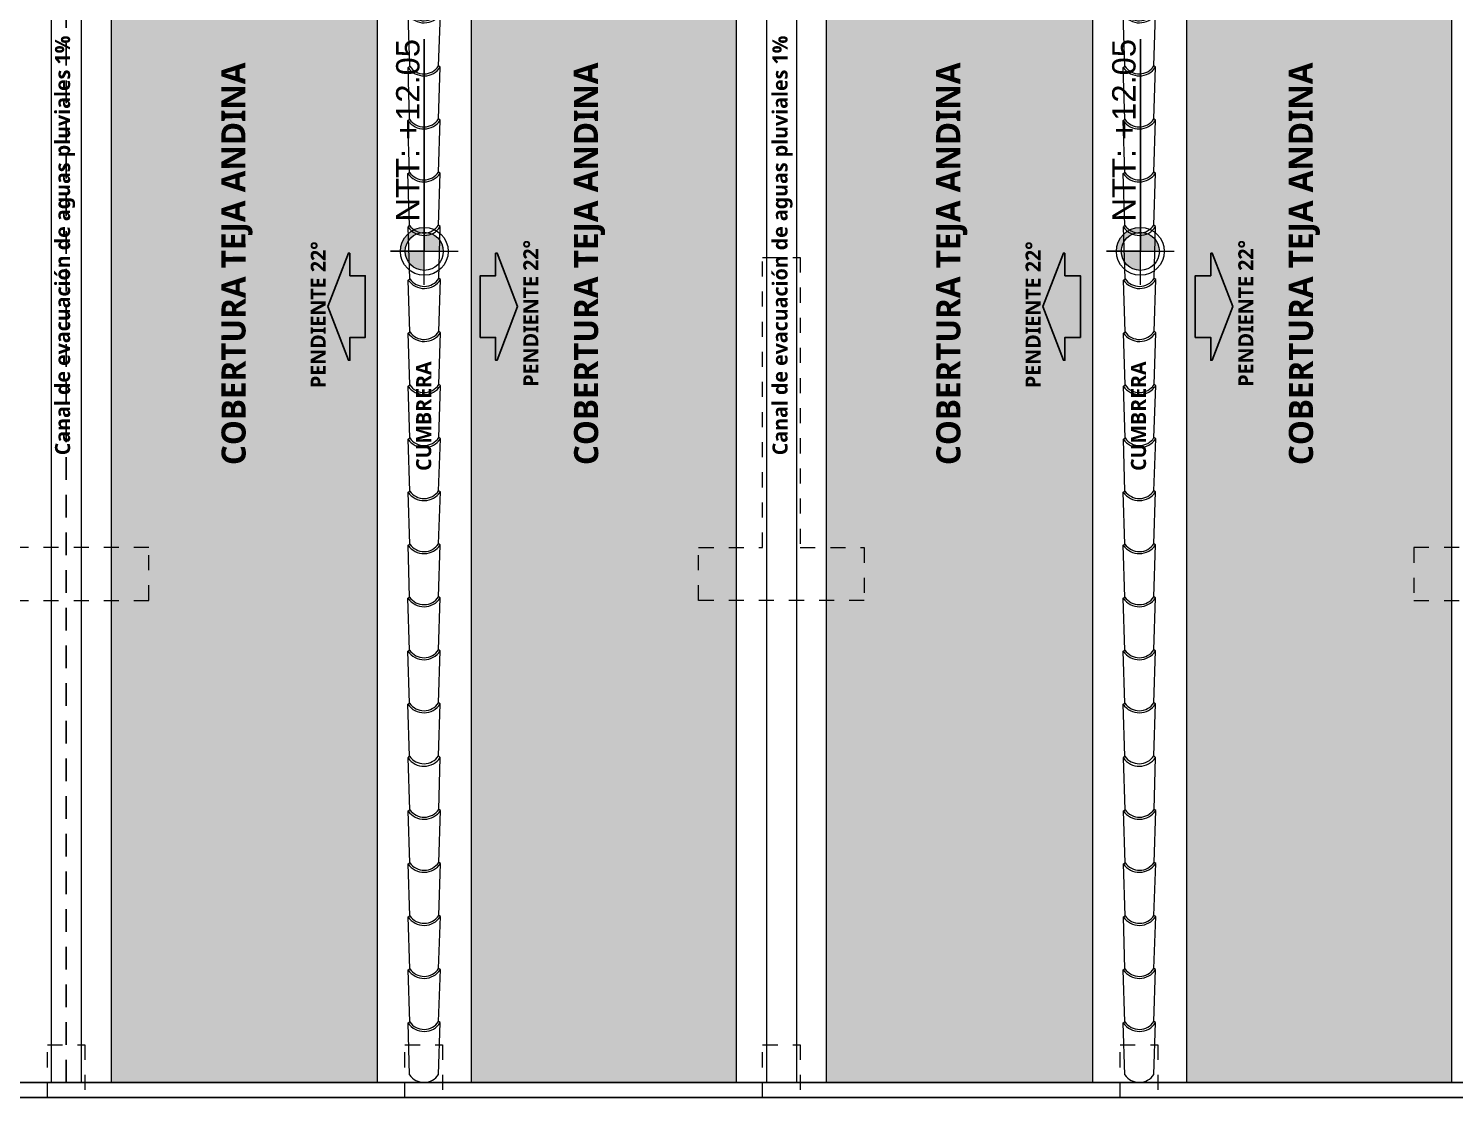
# Model space of a CAD drawing. Header units: metres. Extents: x 27 to 147, y -173 to 8.
# Drawn here: x 64.33 to 73.8, y -19.44 to -12.35 of the extents above; entities that cross this region are included whole.
import ezdxf

# ---------------------------------------------------------------- set-up
doc = ezdxf.new("R2010")
doc.units = ezdxf.units.M
doc.linetypes.add('DASHED2', pattern=[0.375, 0.25, -0.125])
doc.linetypes.add('HIDDEN2', pattern=[0.1875, 0.125, -0.0625])
for name, color, linetype, lineweight in [('2D Drafting - General_Pen_No__46', 7, 'Continuous', 25), ('Cotas varias El', 253, 'Continuous', 13), ('Equipamiento SR', 23, 'Continuous', 0), ('GRAFO 4', 7, 'Continuous', 30), ('GRAFO01', 7, 'Continuous', 0), ('I.S. CANALETAS', 12, 'Continuous', 0), ('linea0016', 144, 'HIDDEN2', 9), ('TEJAS ANDINA', 253, 'Continuous', 0), ('TEXTO 100', 7, 'Continuous', 20), ('TEXTOS-SUBTITULO', 7, 'Continuous', 30)]:
    doc.layers.add(name, color=color, linetype=linetype, lineweight=lineweight)
doc.layers.add('Interior - Furniture _Pen_No__3', color=7, linetype='Continuous', lineweight=18, true_color=0xff6600)
doc.layers.add('Mobiliario', color=7, linetype='Continuous', lineweight=0, true_color=0x7f7f7f)
doc.styles.add('GENERATED_STYLE_2', font='arial.ttf')
doc.styles.add('JOS', font='arial.ttf', dxfattribs={"height": 1})
doc.styles.add('TURBO_BASS', font='swisseb.ttf')

# ---------------------------------------------------------------- blocks, each defined once
blk = doc.blocks.new('A$C295C7585')
at = {"layer": 'Mobiliario', "lineweight": 15}
for p, q in [((1.374978025502969, 3.076203088460716), (1.513853283491699, 3.40416242087349)), ((1.513853283491699, 3.40416242087349), (1.527648820229842, 3.406546360073889)), ((1.556330874160267, 2.995064099900674), (1.716417933508637, 3.313533070731637)), ((1.716417933508637, 3.313533070731637), (1.70900166888714, 3.325407371513847)), ((1.222307230775641, 2.745859816847769), (1.36118248876528, 3.073819149260316)), ((1.36118248876528, 3.073819149260316), (1.374978025502969, 3.076203088460716)), ((1.403660079433394, 2.6647208282875), (1.563747138781764, 2.983189799118463)), ((1.563747138781764, 2.983189799118463), (1.556330874160267, 2.995064099900674)), ((1.069636436049223, 2.415516545234141), (1.208511694038407, 2.743475877646915)), ((1.208511694038407, 2.743475877646915), (1.222307230776096, 2.745859816847542)), ((1.250989284706975, 2.334377556673871), (1.411076344054891, 2.652846527505289)), ((1.411076344054891, 2.652846527505289), (1.403660079433394, 2.6647208282875)), ((0.9169656413223493, 2.085173273620967), (1.055840899311079, 2.413132606033741)), ((1.055840899311079, 2.413132606033741), (1.069636436048768, 2.415516545234595)), ((1.098318489980102, 2.004034285060698), (1.258405549328472, 2.322503255891888)), ((1.258405549328472, 2.322503255891888), (1.25098928470652, 2.334377556674326)), ((0.7650785429282223, 1.751017721853714), (0.9031190902182971, 2.079350511766734)), ((0.9031190902182971, 2.079350511766734), (0.9169656413223493, 2.085173273620967)), ((0.94643139158552, 1.66987873329299), (1.10492039455994, 1.989062689736784)), ((1.10492039455994, 1.989062689736784), (1.098439325062163, 2.004274668164622)), ((0.612407748201349, 1.420674450239858), (0.7512830061905333, 1.748633782652632)), ((0.7512830061905333, 1.748633782652632), (0.7650785429282223, 1.751017721853486)), ((0.953847656207472, 1.658004432511007), (0.94643139158552, 1.66987873329299)), ((0.7937605968586467, 1.339535461679816), (0.953847656207472, 1.658004432511007)), ((0.4597369534749305, 1.090331178626684), (0.5986122114636601, 1.418290511039459)), ((0.5986122114636601, 1.418290511039459), (0.6124077482018038, 1.420674450240085)), ((0.6410898021322282, 1.009192190066642), (0.8011768614805987, 1.327661160897833)), ((0.8011768614805987, 1.327661160897833), (0.7937605968591015, 1.339535461679816)), ((0.3070661587476025, 0.7599879070137376), (0.4459414167367868, 1.087947239426285)), ((0.4459414167367868, 1.087947239426285), (0.4597369534749305, 1.090331178626911)), ((0.4884190074053549, 0.6788489184534683), (0.6485060667537255, 0.997317889284659)), ((0.6485060667537255, 0.997317889284659), (0.6410898021322282, 1.009192190066642)), ((0.1543953640207292, 0.4296446354001091), (0.2932706220099135, 0.757603967813111)), ((0.2932706220099135, 0.757603967813111), (0.3070661587480572, 0.7599879070135103)), ((0.3357482126784817, 0.3485056468398398), (0.4958352720268522, 0.6669746176712579)), ((0.4958352720268522, 0.6669746176712579), (0.4884190074053549, 0.6788489184534683)), ((0.001724569293855893, 0.09930136378693533), (0.1405998272830402, 0.4272606961997099)), ((0.1405998272830402, 0.4272606961997099), (0.1543953640207292, 0.4296446354007912)), ((0.1830774179516084, 0.01816237522666597), (0.3431644773004336, 0.3366313460578567)), ((0.3431644773004336, 0.3366313460578567), (0.3357482126784817, 0.3485056468402945))]:
    blk.add_line(p, q, dxfattribs=at)
for centre, radius, start, end in [((1.64559542193274, 3.42692813519011), 0.1336946849706216, 189.8041789864884, 301.9874291323811), ((1.64559542193274, 3.42692813519011), 0.1196946849706216, 189.8041789864884, 301.9874291323811), ((1.492924627205866, 3.096584863576936), 0.1336946849706216, 189.8041789864884, 301.9874291323811), ((1.492924627205866, 3.096584863576936), 0.1196946849706216, 189.8041789864884, 301.9874291323811), ((1.340253832479448, 2.766241591963535), 0.1336946849706216, 189.8041789864884, 301.9874291323811), ((1.340253832479448, 2.766241591963535), 0.1196946849706216, 189.8041789864884, 301.9874291323811), ((1.187583037752574, 2.435898320350134), 0.1336946849706216, 189.8041789864884, 301.9874291323811), ((1.187583037752574, 2.435898320350134), 0.1196946849706216, 189.8041789864884, 301.9874291323811), ((1.034204698330086, 2.101672659223368), 0.1329726096647947, 189.6640148896703, 302.1275932302208), ((1.034912243024337, 2.105555048736051), 0.1196946849706216, 189.8041789864884, 301.9874291323811), ((0.8830251446311195, 1.77139949696948), 0.1336946849706216, 189.8041789864884, 301.9874291323811), ((0.8830251446311195, 1.77139949696948), 0.1196946849706216, 189.8041789864884, 301.9874291323811), ((0.7303543499047009, 1.441056225356306), 0.1336946849706216, 189.8041789864884, 301.9874291323811), ((0.7303543499047009, 1.441056225356306), 0.1196946849706216, 189.8041789864884, 301.9874291323811), ((0.5776835551778277, 1.110712953743132), 0.1336946849706216, 189.8041789864884, 301.9874291323811), ((0.5776835551778277, 1.110712953743132), 0.1196946849706216, 189.8041789864884, 301.9874291323811), ((0.4250127604509544, 0.7803696821295034), 0.1336946849706216, 189.8041789864884, 301.9874291323811), ((0.4250127604509544, 0.7803696821295034), 0.1196946849706216, 189.8041789864884, 301.9874291323811), ((0.2723419657240811, 0.4500264105163296), 0.1336946849706216, 189.8041789864884, 301.9874291323811), ((0.2723419657240811, 0.4500264105163296), 0.1196946849706216, 189.8041789864884, 301.9874291323811), ((0.1196711709962983, 0.119683138902019), 0.1196946849706216, 189.8041789864884, 301.9874291323811)]:
    blk.add_arc(centre, radius, start, end, dxfattribs=at)

msp = doc.modelspace()

# ---------------------------------------------------------------- hatches: boundary and pattern name
at = {"layer": 'Interior - Furniture _Pen_No__3', "true_color": 0x939598}
h = msp.add_hatch(color=252, dxfattribs=at)
h.dxf.hatch_style = 1
h.paths.add_polyline_path([(66.56382642041535, -13.98941062559595), (66.46142642458463, -13.98941062597146), (66.46142642402887, -13.83837062402176), (66.45159949680206, -13.83837062406059), (66.31500531253229, -14.19421062651088), (66.45159949942243, -14.55005062795686), (66.46142642664844, -14.55005062792111), (66.46142642609266, -14.39901062823941), (66.5638264219233, -14.39901062786089)])
h = msp.add_hatch(color=252, dxfattribs=at)
h.dxf.hatch_style = 1
h.paths.add_polyline_path([(67.32691073992532, -14.39901062786089), (67.42931073575596, -14.39901062823941), (67.42931073520018, -14.55005062792111), (67.43913766242619, -14.55005062795686), (67.57573184931633, -14.19421062651088), (67.43913766504656, -13.83837062406059), (67.42931073781975, -13.83837062402176), (67.42931073726399, -13.98941062597146), (67.32691074143327, -13.98941062559595)])
h = msp.add_hatch(color=252, dxfattribs=at)
h.dxf.hatch_style = 1
h.paths.add_polyline_path([(71.31233690883647, -13.98941333721308), (71.20993691300575, -13.98941333758853), (71.20993691244999, -13.83837333563889), (71.20010998522318, -13.83837333567772), (71.06351580095341, -14.19421333812801), (71.20010998784355, -14.55005333957399), (71.20993691506956, -14.55005333953818), (71.20993691451378, -14.39901333985654), (71.31233691034441, -14.39901333947802)])
h = msp.add_hatch(color=252, dxfattribs=at)
h.dxf.hatch_style = 1
h.paths.add_polyline_path([(72.07542122834644, -14.39901333947802), (72.17782122417708, -14.39901333985654), (72.1778212236213, -14.55005333953818), (72.18764815084731, -14.55005333957399), (72.32424233773745, -14.19421333812801), (72.18764815346768, -13.83837333567772), (72.17782122624087, -13.83837333563889), (72.17782122568511, -13.98941333758853), (72.07542122985438, -13.98941333721308)])
at = {"layer": 'TEJAS ANDINA'}
h = msp.add_hatch(dxfattribs=at)
h.set_pattern_fill('SPANTIL1', color=256, scale=0.2, angle=270, pattern_type=2)
h.set_pattern_definition([(184.9697, (-73.64630971789359, 96.02196564290074), (2.400000210303527, 0.1999982614014097), [0.1846944, -4.4326642]), (90, (-73.83030971789356, 96.00596564290075), (-0.2, 0.2000000000000001), [0.016, -0.184]), (270, (-73.84630971789363, 96.20596564290076), (0.2, -0.2), [0.05600000000000001, -0.144]), (0, (-73.84630971789363, 96.14996564290075), (0.2, 0.2), [0.02, -0.18]), (180, (-73.82630971789365, 96.02196564290074), (-0.2000000000000001, -0.1999999999999999), [0.02, -0.18]), (270, (-73.84630971789363, 96.02196564290074), (0.2, -0.2), [0.016, -0.184]), (270, (-73.83030971789356, 96.20596564290076), (0.2, -0.2), [0.04000000000000001, -0.16]), (355.0303, (-73.83030971789356, 96.16596564290074), (2.400000210303527, -0.1999982614014123), [0.1846944, -4.4326642]), (322.6961, (-73.82030971789356, 96.16596564290074), (-3.400002148337723, 2.599997177976598), [0.0528016, -5.22735]), (288.4349, (-73.77830971789365, 96.13396564290076), (0.1999996806445415, -0.4000000869185923), [0.05059639999999992, -0.5818589999999986]), (251.5651, (-73.76230971789357, 96.08596564290076), (0.1999996806445418, 0.4000000869185922), [0.05059639999999992, -0.5818589999999986]), (217.3039000000001, (-73.77830971789365, 96.03796564290076), (-3.400002148337723, -2.599997177976598), [0.0528016, -5.22735]), (290.2249, (-73.79230971789366, 96.12396564290074), (-0.8000016671195543, 2.199999452866844), [0.04049700000000001, -4.0091944]), (249.7751, (-73.77830971789365, 96.08596564290076), (-0.8000016671195556, -2.199999452866844), [0.04049700000000001, -4.0091944]), (217.4053999999999, (-73.79230971789366, 96.04796564290075), (-2.59999849299601, -2.00000199052301), [0.0428018, -4.237385]), (322.5946, (-73.82630971789365, 96.14996564290075), (-2.599998492996009, 2.000001990523011), [0.0428018, -4.237385])])
h.paths.add_polyline_path([(66.64277191311771, -9.044080488478869), (64.8774256881652, -9.044080488478869), (64.8774256881652, -19.34410811968047), (66.64277191311771, -19.34410811968047)])
h = msp.add_hatch(dxfattribs=at)
h.set_pattern_fill('SPANTIL1', color=256, scale=0.2, angle=90, style=2, pattern_type=2)
h.set_pattern_definition([(4.969699999999973, (-74.04630971789356, 96.38996564290073), (-2.400000210303527, -0.1999982614014101), [0.1846944, -4.4326642]), (270, (-73.8623097178936, 96.40596564290075), (0.2, -0.2000000000000001), [0.016, -0.184]), (90, (-73.84630971789363, 96.20596564290076), (-0.2, 0.2), [0.05600000000000001, -0.144]), (180, (-73.84630971789363, 96.26196564290075), (-0.2, -0.2), [0.02, -0.18]), (0, (-73.86630971789361, 96.38996564290073), (0.2000000000000001, 0.2), [0.02, -0.18]), (90, (-73.84630971789363, 96.38996564290073), (-0.2, 0.2), [0.016, -0.184]), (90, (-73.8623097178936, 96.20596564290076), (-0.2, 0.2), [0.04000000000000001, -0.16]), (175.0303, (-73.8623097178936, 96.24596564290076), (-2.400000210303527, 0.199998261401412), [0.1846943999999996, -4.432664199999989]), (142.6961, (-73.87230971789359, 96.24596564290076), (3.400002148337723, -2.599997177976598), [0.0528016, -5.22735]), (108.4349, (-73.91430971789362, 96.27796564290077), (-0.1999996806445415, 0.4000000869185922), [0.05059639999999993, -0.5818589999999987]), (71.56509999999997, (-73.93030971789358, 96.32596564290077), (-0.1999996806445418, -0.4000000869185922), [0.05059640000000001, -0.581859]), (37.30390000000006, (-73.91430971789362, 96.37396564290074), (3.400002148337723, 2.599997177976598), [0.0528016, -5.22735]), (110.2249, (-73.9003097178936, 96.28796564290076), (0.8000016671195547, -2.199999452866844), [0.04049700000000001, -4.0091944]), (69.7751, (-73.91430971789362, 96.32596564290077), (0.8000016671195552, 2.199999452866844), [0.04049699999999992, -4.009194399999989]), (37.40539999999996, (-73.9003097178936, 96.36396564290075), (2.59999849299601, 2.00000199052301), [0.0428018, -4.237385]), (142.5946, (-73.86630971789361, 96.26196564290075), (2.599998492996009, -2.00000199052301), [0.0428018, -4.237385])])
h.paths.add_polyline_path([(69.02742570832845, -9.044080488478869), (67.2662341104741, -9.044080488478869), (67.2662341104741, -19.34410811968047), (69.02742570832845, -19.34410811968047)])
h = msp.add_hatch(dxfattribs=at)
h.set_pattern_fill('SPANTIL1', color=256, scale=0.2, angle=270, pattern_type=2)
h.set_pattern_definition([(184.9697, (-68.89630969773032, 96.02197150766767), (2.400000210303527, 0.1999982614014097), [0.1846944, -4.4326642]), (90, (-69.0803096977304, 96.00597150766768), (-0.2, 0.2000000000000001), [0.016, -0.184]), (270, (-69.09630969773036, 96.2059715076677), (0.2, -0.2), [0.05600000000000001, -0.144]), (0, (-69.09630969773036, 96.14997150766769), (0.2, 0.2), [0.02, -0.18]), (180, (-69.07630969773038, 96.02197150766767), (-0.2000000000000001, -0.1999999999999999), [0.02, -0.18]), (270, (-69.09630969773036, 96.02197150766767), (0.2, -0.2), [0.016, -0.184]), (270, (-69.0803096977304, 96.2059715076677), (0.2, -0.2), [0.04000000000000001, -0.16]), (355.0303, (-69.0803096977304, 96.16597150766768), (2.400000210303527, -0.1999982614014123), [0.1846944, -4.4326642]), (322.6961, (-69.07030969773041, 96.16597150766768), (-3.400002148337723, 2.599997177976598), [0.0528016, -5.22735]), (288.4349, (-69.02830969773038, 96.1339715076677), (0.1999996806445415, -0.4000000869185923), [0.05059639999999992, -0.5818589999999986]), (251.5651, (-69.01230969773042, 96.0859715076677), (0.1999996806445418, 0.4000000869185922), [0.05059639999999992, -0.5818589999999986]), (217.3039000000001, (-69.02830969773038, 96.03797150766769), (-3.400002148337723, -2.599997177976598), [0.0528016, -5.22735]), (290.2249, (-69.04230969773039, 96.12397150766768), (-0.8000016671195543, 2.199999452866844), [0.04049700000000001, -4.0091944]), (249.7751, (-69.02830969773038, 96.0859715076677), (-0.8000016671195556, -2.199999452866844), [0.04049700000000001, -4.0091944]), (217.4053999999999, (-69.04230969773039, 96.04797150766768), (-2.59999849299601, -2.00000199052301), [0.0428018, -4.237385]), (322.5946, (-69.07630969773038, 96.14997150766769), (-2.599998492996009, 2.000001990523011), [0.0428018, -4.237385])])
h.paths.add_polyline_path([(71.39277193328098, -9.044074623711936), (69.62742570832847, -9.044074623711936), (69.62742570832847, -19.34410225491354), (71.39277193328098, -19.34410225491354)])
h = msp.add_hatch(dxfattribs=at)
h.set_pattern_fill('SPANTIL1', color=256, scale=0.2, angle=90, style=2, pattern_type=2)
h.set_pattern_definition([(4.969699999999973, (-69.29630969773041, 96.38997150766767), (-2.400000210303527, -0.1999982614014101), [0.1846944, -4.4326642]), (270, (-69.11230969773032, 96.40597150766769), (0.2, -0.2000000000000001), [0.016, -0.184]), (90, (-69.09630969773036, 96.2059715076677), (-0.2, 0.2), [0.05600000000000001, -0.144]), (180, (-69.09630969773036, 96.26197150766768), (-0.2, -0.2), [0.02, -0.18]), (0, (-69.11630969773034, 96.38997150766767), (0.2000000000000001, 0.2), [0.02, -0.18]), (90, (-69.09630969773036, 96.38997150766767), (-0.2, 0.2), [0.016, -0.184]), (90, (-69.11230969773032, 96.2059715076677), (-0.2, 0.2), [0.04000000000000001, -0.16]), (175.0303, (-69.11230969773032, 96.24597150766769), (-2.400000210303527, 0.199998261401412), [0.1846943999999996, -4.432664199999989]), (142.6961, (-69.12230969773032, 96.24597150766769), (3.400002148337723, -2.599997177976598), [0.0528016, -5.22735]), (108.4349, (-69.16430969773035, 96.2779715076677), (-0.1999996806445415, 0.4000000869185922), [0.05059639999999993, -0.5818589999999987]), (71.56509999999997, (-69.18030969773042, 96.3259715076677), (-0.1999996806445418, -0.4000000869185922), [0.05059640000000001, -0.581859]), (37.30390000000006, (-69.16430969773035, 96.37397150766768), (3.400002148337723, 2.599997177976598), [0.0528016, -5.22735]), (110.2249, (-69.15030969773034, 96.28797150766769), (0.8000016671195547, -2.199999452866844), [0.04049700000000001, -4.0091944]), (69.7751, (-69.16430969773035, 96.3259715076677), (0.8000016671195552, 2.199999452866844), [0.04049699999999992, -4.009194399999989]), (37.40539999999996, (-69.15030969773034, 96.36397150766769), (2.59999849299601, 2.00000199052301), [0.0428018, -4.237385]), (142.5946, (-69.11630969773034, 96.26197150766768), (2.599998492996009, -2.00000199052301), [0.0428018, -4.237385])])
h.paths.add_polyline_path([(73.77742572849172, -9.044074623711936), (72.01623413063726, -9.044074623711936), (72.01623413063726, -19.34410225491354), (73.77742572849172, -19.34410225491354)])
at = {"layer": 'TEXTO 100', "ltscale": 1.3}
h = msp.add_hatch(color=256, dxfattribs=at)
edge = h.paths.add_edge_path()
edge.add_line((66.95546506674896, -13.70073056496881), (66.95546506475296, -13.82718090277911))
edge.add_line((66.95546506475296, -13.82718090277911), (67.08191540231354, -13.82718090277911))
edge.add_arc((66.95546506475296, -13.82718090165594), 0.1264503375606894, 359.9999994913017, 449.9999990956475)
edge = h.paths.add_edge_path()
edge.add_arc((66.95546506674896, -13.82718090190565), 0.1264503395565726, 180.0000003956542, 270)
edge.add_line((66.95546506674896, -13.95363124058883), (66.95546506475296, -13.82718090277854))
edge.add_line((66.95546506475296, -13.82718090277911), (66.82901472719237, -13.82718090277911))
edge = h.paths.add_edge_path()
edge.add_line((66.79674913920803, -13.82718090277911), (66.82901472719246, -13.82718090277911))
edge.add_arc((66.95546506674896, -13.82718090365194), 0.1264503395565726, 90, 179.9999996043458, ccw=False)
edge.add_line((66.95546506674896, -13.70073056496881), (66.95546506475296, -13.66846497498835))
edge.add_arc((66.95546506475296, -13.82718090165594), 0.1587159266678152, 90, 180.0000004052843)
for points in [[(66.95546506475296, -13.66846497494572, 0.4120774747802481), (66.79675336422213, -13.826022514839), (66.82902003289178, -13.826022514839, -0.4115329230338712), (66.95546506475296, -13.70073056491873)], [(71.71077264807684, -13.66846497494572, 0.4120774747802481), (71.55206094754601, -13.826022514839), (71.58432761621566, -13.826022514839, -0.4115329230338712), (71.71077264807684, -13.70073056491873)]]:
    msp.add_hatch(color=256, dxfattribs=at).paths.add_polyline_path(points)
h = msp.add_hatch(color=256, dxfattribs=at)
edge = h.paths.add_edge_path()
edge.add_line((71.71077265007284, -13.70073056496881), (71.71077264807684, -13.82718090277911))
edge.add_line((71.71077264807684, -13.82718090277911), (71.83722298563742, -13.82718090277911))
edge.add_arc((71.71077264807684, -13.82718090165594), 0.1264503375606894, 359.9999994913017, 449.9999990956475)
edge = h.paths.add_edge_path()
edge.add_arc((71.71077265007284, -13.82718090190565), 0.1264503395565726, 180.0000003956542, 270)
edge.add_line((71.71077265007284, -13.95363124058883), (71.71077264807684, -13.82718090277854))
edge.add_line((71.71077264807684, -13.82718090277911), (71.58432231051626, -13.82718090277911))
edge = h.paths.add_edge_path()
edge.add_line((71.55205672253192, -13.82718090277911), (71.58432231051634, -13.82718090277911))
edge.add_arc((71.71077265007284, -13.82718090365194), 0.1264503395565726, 90, 179.9999996043458, ccw=False)
edge.add_line((71.71077265007284, -13.70073056496881), (71.71077264807684, -13.66846497498835))
edge.add_arc((71.71077264807684, -13.82718090165594), 0.1587159266678152, 90, 180.0000004052843)

# ---------------------------------------------------------------- linework, layer by layer
at = {"layer": 'Cotas varias El'}
for p, q in [((66.64277191311771, -9.044006704752348), (66.64277191311771, -19.34410811977216)), ((67.2662341104741, -9.044006704752348), (67.2662341104741, -19.34410811977216)), ((71.39277193328098, -9.044000839985415), (71.39277193328098, -19.34410225500523)), ((72.01623413063726, -9.044000839985415), (72.01623413063726, -19.34410225500523))]:
    msp.add_line(p, q, dxfattribs=at)
at = {"layer": 'Equipamiento SR'}
for points in [[(64.8774256881652, -9.044074917445187), (69.02742570832845, -9.044074917445187), (69.02742570832845, -19.34410254864673), (64.8774256881652, -19.34410254864673)], [(64.8774256881652, -9.044080488478869), (69.02742570832845, -9.044080488478869), (69.02742570832845, -19.34410811968047), (64.8774256881652, -19.34410811968047)], [(69.62742570832847, -9.044074623711936), (73.77742572849172, -9.044074623711936), (73.77742572849172, -19.34410225491354), (69.62742570832847, -19.34410225491354)]]:
    msp.add_lwpolyline(points, close=True, dxfattribs=at)
at = {"layer": 'GRAFO 4', "linetype": 'Continuous'}
for points in [[(54.92742397717905, -7.84408048847888), (83.72742807929569, -7.84408048847888), (83.72742808032808, -19.44410254864675), (54.92742397821155, -19.44410254864675)], [(55.02742397718794, -7.944080488478903), (83.62742807930454, -7.944080488478903), (83.62742808031919, -19.34410254864673), (55.02742397820259, -19.34410254864673)]]:
    msp.add_lwpolyline(points, close=True, dxfattribs=at)
at = {"layer": 'GRAFO 4', "linetype": 'Continuous', "flags": 128}
for points in [[(66.46142642402887, -13.83837062402176), (66.45159949680206, -13.83837062406059), (66.31500531253229, -14.19421062651088), (66.45159949942243, -14.55005062795686), (66.46142642664844, -14.55005062792111), (66.46142642609266, -14.39901062823941), (66.5638264219233, -14.39901062786089), (66.56382642041535, -13.98941062559595), (66.46142642458463, -13.98941062597146)], [(67.42931073781975, -13.83837062402176), (67.43913766504656, -13.83837062406059), (67.57573184931633, -14.19421062651088), (67.43913766242619, -14.55005062795686), (67.42931073520018, -14.55005062792111), (67.42931073575596, -14.39901062823941), (67.32691073992532, -14.39901062786089), (67.32691074143327, -13.98941062559595), (67.42931073726399, -13.98941062597146)], [(71.20993691244999, -13.83837333563889), (71.20010998522318, -13.83837333567772), (71.06351580095341, -14.19421333812801), (71.20010998784355, -14.55005333957399), (71.20993691506956, -14.55005333953818), (71.20993691451378, -14.39901333985654), (71.31233691034441, -14.39901333947802), (71.31233690883647, -13.98941333721308), (71.20993691300575, -13.98941333758853)], [(72.17782122624087, -13.83837333563889), (72.18764815346768, -13.83837333567772), (72.32424233773745, -14.19421333812801), (72.18764815084731, -14.55005333957399), (72.1778212236213, -14.55005333953818), (72.17782122417708, -14.39901333985654), (72.07542122834644, -14.39901333947802), (72.07542122985438, -13.98941333721308), (72.17782122568511, -13.98941333758853)]]:
    msp.add_lwpolyline(points, close=True, dxfattribs=at)
at = {"layer": 'GRAFO01', "color": 251, "linetype": 'DASHED2', "lineweight": 9, "ltscale": 0.2}
msp.add_lwpolyline([(69.4524263739138, -13.86820853620475), (69.45242563813724, -15.79410178831426), (69.87742480715212, -15.79410140781215), (69.87742555287355, -16.14410232044906), (68.77742586378349, -16.14410337414961), (68.77742586157478, -15.79410149346427), (69.20242637796287, -15.79406491241116), (69.2024250272193, -13.86820853688653), (69.4524263739138, -13.86820853620475)], dxfattribs=at)
for points in [[(64.02742568817621, -16.1440873475276), (65.12742568815429, -16.14408746394747), (65.1274260371788, -15.79408746398934), (64.02742603720117, -15.79408734756925)], [(73.52742582389237, -16.14410734108276), (74.62742582387045, -16.14410745750263), (74.62742617289496, -15.79410745754456), (73.52742617291733, -15.79410734112446)], [(64.70242621334535, -19.44410251079506), (64.452426329687, -19.44410251087328), (64.45242598063089, -19.09410251091282), (64.70242586428924, -19.09410251083438)], [(67.07742652251511, -19.44410550627839), (66.82742663885676, -19.44410550635661), (66.82742628980066, -19.09410550639615), (67.077426173459, -19.0941055063177)], [(69.45242564807734, -19.44410254860765), (69.20242576441899, -19.44410254868586), (69.20242541536288, -19.0941025487254), (69.45242529902123, -19.09410254864696)], [(71.82742665460103, -19.44406295107405), (71.57742677094268, -19.44406295115226), (71.57742642188657, -19.0940629511918), (71.82742630554492, -19.09406295111336)]]:
    msp.add_lwpolyline(points, close=True, dxfattribs=at)
at = {"layer": 'I.S. CANALETAS'}
for p, q in [((64.47720078785267, -8.814544252758424), (64.47720078785244, -19.34411646925719)), ((64.47742717562107, -8.814293769593291), (64.47743252568421, -19.34411651994731)), ((64.67720078785271, -8.814544252758424), (64.67720078785226, -19.34411646925719)), ((69.22720072144898, -8.814544755481506), (69.22720072144875, -19.34411697198027)), ((69.42720072144903, -8.814544755481506), (69.42720072144857, -19.34411697198027))]:
    msp.add_line(p, q, dxfattribs=at)
at = {"layer": 'linea0016', "linetype": 'HIDDEN2', "lineweight": 30, "ltscale": 1.2}
msp.add_line((64.57719916553924, -19.34419695111916), (64.57719916553924, -8.786507069883328), dxfattribs=at)
at = {"layer": 'TEXTO 100', "ltscale": 1.3}
for points in [[(66.95546506475296, -14.05011417109762), (66.95546506475296, -12.41924631101256), (66.95546506475296, -13.826022514839), (66.73137341123868, -13.826022514839), (67.17955672225935, -13.826022514839)], [(71.71077264807684, -14.05011417109762), (71.71077264807684, -12.41924631101256), (71.71077264807684, -13.826022514839), (71.48668099456256, -13.826022514839), (71.93486430558323, -13.826022514839)]]:
    msp.add_lwpolyline(points, dxfattribs=at)
for centre, radius in [((66.95546506475296, -13.82718090277911), 0.1587159278333798), ((66.95546506475296, -13.82718090277911), 0.1264503378603642), ((71.71077264807684, -13.82718090277911), 0.1587159278333798), ((71.71077264807684, -13.82718090277911), 0.1264503378603642)]:
    msp.add_circle(centre, radius, dxfattribs=at)

# ---------------------------------------------------------------- block references
at = {"layer": 'TEJAS ANDINA', "xscale": 0.9674350222721193, "yscale": 0.9674350222721193, "zscale": 0.9674350222721193, "rotation": 24.76401395280984}
for p in [(66.89738026959515, -15.85826880247174), (71.64738028975842, -15.85826293770481), (66.8971321200222, -19.38195272650484), (71.64713214018548, -19.3819468617379)]:
    msp.add_blockref('A$C295C7585', p, dxfattribs=at)

# ---------------------------------------------------------------- texts
at = {"layer": '2D Drafting - General_Pen_No__46', "char_height": 0.1, "attachment_point": 7, "rotation": 90, "style": 'GENERATED_STYLE_2'}
for s, insert in [('{\\fTrebuchet MS|b1|i0|c0|p34;Canal de evacuación de aguas pluviales 1%}', (64.63702891676064, -15.1806185322003)), ('{\\fTrebuchet MS|b1|i0|c0|p34;Canal de evacuación de aguas pluviales 1%}', (69.40141601415087, -15.1806185322003)), ('\\A1;{\\fTrebuchet MS|b1|i0|c0|p34;PENDIENTE 22°}', (66.30157506146364, -14.73473819075895)), ('\\A1;{\\fTrebuchet MS|b1|i0|c0|p34;PENDIENTE 22°}', (67.7132098894649, -14.72571619683771)), ('\\A1;{\\fTrebuchet MS|b1|i0|c0|p34;PENDIENTE 22°}', (71.04848992889987, -14.7347378970257)), ('\\A1;{\\fTrebuchet MS|b1|i0|c0|p34;PENDIENTE 22°}', (72.46129191309265, -14.72571590310451)), ('\\A1;{\\fTrebuchet MS|b1|i0|c0|p34;CUMBRERA}', (67.00284579957633, -15.2846727276106)), ('\\A1;{\\fTrebuchet MS|b1|i0|c0|p34;CUMBRERA}', (71.74976066701254, -15.28467243387735))]:
    msp.add_mtext(s, dxfattribs=dict(at, insert=insert))
at = {"layer": 'GRAFO01', "style": 'JOS'}
for p in [(66.92368750832986, -13.62927710678616), (71.67899509165375, -13.62927710678616)]:
    msp.add_text('NTT: +12.05', height=0.1552649359622742, rotation=90.00000000812999, dxfattribs=at).set_placement(p)
at = {"layer": 'TEXTOS-SUBTITULO', "char_height": 0.16, "attachment_point": 1, "rotation": 90.03293630447392, "style": 'TURBO_BASS'}
for insert in [(65.60919009684562, -15.24647092574037), (67.95047874768738, -15.24647092574037), (70.35610496428194, -15.24647063200712), (72.6973936151237, -15.24647063200712)]:
    msp.add_mtext('{\\fTrebuchet MS|b1|i0|c0|p34;COBERTURA TEJA ANDINA}', dxfattribs=dict(at, insert=insert))

doc.saveas('drawing.dxf')
